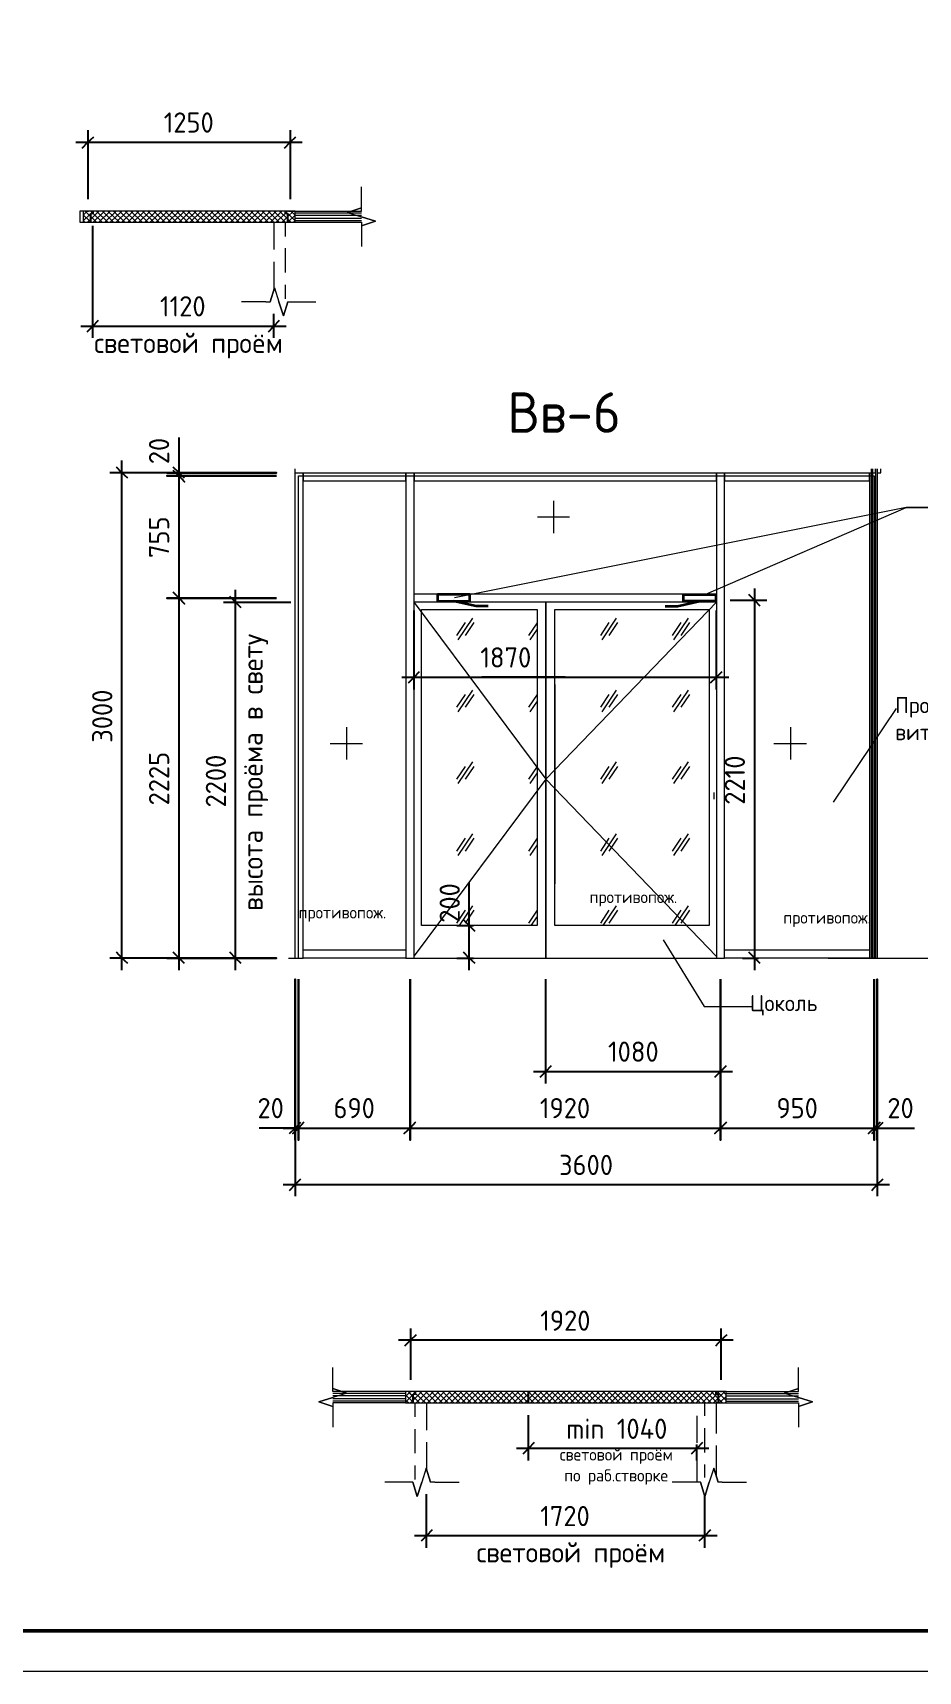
# Model space of a CAD drawing. Header units: millimetres. Extents: x -11345 to 411485, y -9810 to 73012.
# Drawn here: x -1930.7 to -1821.2, y 70053.3 to 70255.9 of the extents above; entities that cross this region are included whole.
import ezdxf

# ---------------------------------------------------------------- set-up
doc = ezdxf.new("R2010")
doc.units = ezdxf.units.MM
for name, color, linetype in [('PDF _Аннотация', 7, 'Continuous'), ('PDF _Витраж', 7, 'Continuous'), ('PDF _Двери', 7, 'Continuous'), ('PDF _Линии', 7, 'Continuous'), ('PDF _Основная надпись', 7, 'Continuous'), ('PDF _Отметки', 7, 'Continuous'), ('PDF _Размеры-50', 7, 'Continuous'), ('PDF _Стены внутренние', 7, 'Continuous'), ('PDF _Стены наружные', 7, 'Continuous'), ('PDF _Стены отделка', 7, 'Continuous'), ('PDF _Стены штриховка', 7, 'Continuous'), ('PDF _Текст', 7, 'Continuous'), ('PDF _Узлы', 7, 'Continuous')]:
    doc.layers.add(name, color=color, linetype=linetype)
doc.layers.add('Стены штриховка', color=7, linetype='Continuous', lineweight=9)
doc.styles.add('MtXpl_GOST_Common', font='GOST_Common.ttf')
doc.styles.add('PDF GOST Common', font='GOST_Common.ttf')

msp = doc.modelspace()

# ---------------------------------------------------------------- linework, layer by layer
at = {"layer": 'PDF _Аннотация', "lineweight": 20}
for points in [[(-1890.02634, 70233.88727), (-1890.02634, 70236.89291)], [(-1891.762, 70233.71793), (-1890.02634, 70234.26826), (-1891.762, 70233.71793), (-1890.02634, 70233.1676), (-1888.29069, 70232.61727), (-1890.02634, 70232.06694), (-1888.29069, 70232.61727), (-1890.02634, 70233.1676)], [(-1890.02634, 70232.49027), (-1890.02634, 70229.48463)], [(-1900.77895, 70224.40466), (-1901.32928, 70222.669), (-1900.77895, 70224.40466), (-1900.22862, 70222.669), (-1899.67829, 70220.93334), (-1899.12796, 70222.669), (-1899.67829, 70220.93334), (-1900.22862, 70222.669)], [(-1901.83727, 70222.669), (-1904.84292, 70222.669)], [(-1898.66229, 70222.669), (-1895.65664, 70222.669)], [(-1893.58232, 70087.83815), (-1893.58232, 70090.8438)], [(-1835.967, 70087.83815), (-1835.967, 70090.8438)], [(-1891.84667, 70087.66882), (-1893.58232, 70088.21915), (-1891.84667, 70087.66882), (-1893.58232, 70087.11849), (-1895.31798, 70086.56816), (-1893.58232, 70086.01783), (-1895.31798, 70086.56816), (-1893.58232, 70087.11849)], [(-1837.70266, 70087.66882), (-1835.967, 70088.21915), (-1837.70266, 70087.66882), (-1835.967, 70087.11849), (-1834.23135, 70086.56816), (-1835.967, 70086.01783), (-1834.23135, 70086.56816), (-1835.967, 70087.11849)], [(-1893.58232, 70086.44116), (-1893.58232, 70083.43551)], [(-1835.967, 70086.44116), (-1835.967, 70083.43551)], [(-1882.02539, 70078.35554), (-1881.47506, 70076.61988), (-1882.02539, 70078.35554), (-1882.57572, 70076.61988), (-1883.12605, 70074.88423), (-1883.67638, 70076.61988), (-1883.12605, 70074.88423), (-1882.57572, 70076.61988)], [(-1846.46561, 70078.35554), (-1845.91528, 70076.61988), (-1846.46561, 70078.35554), (-1847.01594, 70076.61988), (-1847.56627, 70074.88423), (-1848.1166, 70076.61988), (-1847.56627, 70074.88423), (-1847.01594, 70076.61988)], [(-1884.18438, 70076.61988), (-1887.1477, 70076.61988)], [(-1880.96707, 70076.61988), (-1877.96142, 70076.61988)], [(-1848.58226, 70076.61988), (-1851.58791, 70076.61988)], [(-1845.40728, 70076.61988), (-1842.40163, 70076.61988)]]:
    msp.add_lwpolyline(points, dxfattribs=at)
at = {"layer": 'PDF _Аннотация', "lineweight": 9}
for points in [[(-1847.43927, 70186.47422), (-1822.67442, 70197.22682), (-1817.50978, 70197.22682), (-1822.67442, 70197.22682), (-1878.51175, 70186.05089)], [(-1831.64903, 70160.77804), (-1823.85974, 70172.33497)], [(-1852.7309, 70143.71781), (-1847.65093, 70135.46286), (-1841.76664, 70135.46286)]]:
    msp.add_lwpolyline(points, dxfattribs=at)
at = {"layer": 'PDF _Витраж', "lineweight": 9}
for points in [[(-1898.23896, 70141.47416), (-1897.22297, 70141.47416), (-1897.22297, 70186.00856), (-1897.22297, 70201.50246), (-1897.22297, 70200.5288), (-1884.52304, 70200.5288), (-1884.52304, 70201.50246), (-1884.52304, 70186.00856), (-1884.52304, 70141.47416), (-1883.50705, 70141.47416), (-1883.50705, 70186.00856), (-1883.50705, 70201.50246), (-1883.50705, 70200.5288), (-1846.12694, 70200.5288), (-1846.12694, 70201.50246), (-1846.12694, 70186.00856), (-1846.12694, 70141.47416), (-1845.11095, 70141.47416), (-1845.11095, 70186.00856), (-1845.11095, 70201.50246), (-1845.11095, 70200.5288), (-1827.20406, 70200.5288), (-1827.20406, 70201.50246), (-1827.20406, 70186.00856), (-1827.20406, 70141.47416), (-1826.99239, 70141.47416)], [(-1826.44206, 70141.47416), (-1826.78073, 70141.47416)]]:
    msp.add_lwpolyline(points, dxfattribs=at)
for points in [[(-1846.12694, 70186.51655), (-1846.12694, 70185.50056), (-1883.50705, 70185.50056), (-1883.50705, 70186.51655)], [(-1897.22297, 70141.47416), (-1897.22297, 70142.49015), (-1884.52304, 70142.49015), (-1884.52304, 70141.47416)], [(-1845.11095, 70141.47416), (-1845.11095, 70142.49015), (-1827.20406, 70142.49015), (-1827.20406, 70141.47416)]]:
    msp.add_lwpolyline(points, close=True, dxfattribs=at)
at = {"layer": 'PDF _Двери', "lineweight": 9}
for points in [[(-1883.50705, 70141.47416), (-1867.20882, 70141.47416), (-1867.20882, 70185.50056), (-1867.20882, 70141.47416), (-1846.12694, 70141.47416)], [(-1883.50705, 70185.45823), (-1867.20882, 70163.61436), (-1883.50705, 70141.77049)], [(-1846.12694, 70185.50056), (-1867.20882, 70163.61436), (-1846.12694, 70141.68582)], [(-1877.19942, 70183.00291), (-1878.25775, 70181.39425)], [(-1876.31043, 70183.5109), (-1878.08842, 70180.84392)], [(-1876.1411, 70183.00291), (-1877.19942, 70181.39425)], [(-1868.30948, 70182.96057), (-1869.3678, 70181.39425)], [(-1859.41953, 70183.00291), (-1860.47786, 70181.39425)], [(-1858.53053, 70183.5109), (-1860.30852, 70180.84392)], [(-1858.3612, 70183.00291), (-1859.41953, 70181.39425)], [(-1850.52958, 70183.00291), (-1851.58791, 70181.39425)], [(-1849.64059, 70183.5109), (-1851.41858, 70180.84392)], [(-1849.47126, 70183.00291), (-1850.52958, 70181.39425)], [(-1868.30948, 70182.15625), (-1869.19847, 70180.84392)], [(-1876.31043, 70174.62096), (-1878.08842, 70171.95397)], [(-1858.53053, 70174.62096), (-1860.30852, 70171.95397)], [(-1849.64059, 70174.62096), (-1851.41858, 70171.95397)], [(-1877.19942, 70174.07063), (-1878.25775, 70172.5043)], [(-1876.1411, 70174.07063), (-1877.19942, 70172.5043)], [(-1868.30948, 70174.07063), (-1869.3678, 70172.5043)], [(-1868.30948, 70173.2663), (-1869.19847, 70171.95397)], [(-1859.41953, 70174.07063), (-1860.47786, 70172.5043)], [(-1858.3612, 70174.07063), (-1859.41953, 70172.5043)], [(-1850.52958, 70174.07063), (-1851.58791, 70172.5043)], [(-1849.47126, 70174.07063), (-1850.52958, 70172.5043)], [(-1877.19942, 70165.18068), (-1878.25775, 70163.61436)], [(-1876.31043, 70165.73101), (-1878.08842, 70163.06403)], [(-1876.1411, 70165.18068), (-1877.19942, 70163.61436)], [(-1868.30948, 70165.18068), (-1869.3678, 70163.61436)], [(-1868.30948, 70164.37635), (-1869.19847, 70163.06403)], [(-1859.41953, 70165.18068), (-1860.47786, 70163.61436)], [(-1858.53053, 70165.73101), (-1860.30852, 70163.06403)], [(-1858.3612, 70165.18068), (-1859.41953, 70163.61436)], [(-1850.52958, 70165.18068), (-1851.58791, 70163.61436)], [(-1849.64059, 70165.73101), (-1851.41858, 70163.06403)], [(-1849.47126, 70165.18068), (-1850.52958, 70163.61436)], [(-1877.19942, 70156.29074), (-1878.25775, 70154.68208)], [(-1876.31043, 70156.84107), (-1878.08842, 70154.17408)], [(-1876.1411, 70156.29074), (-1877.19942, 70154.68208)], [(-1868.30948, 70156.29074), (-1869.3678, 70154.68208)], [(-1859.41953, 70156.29074), (-1860.47786, 70154.68208)], [(-1858.53053, 70156.84107), (-1860.30852, 70154.17408)], [(-1858.3612, 70156.29074), (-1859.41953, 70154.68208)], [(-1850.52958, 70156.29074), (-1851.58791, 70154.68208)], [(-1849.64059, 70156.84107), (-1851.41858, 70154.17408)], [(-1849.47126, 70156.29074), (-1850.52958, 70154.68208)], [(-1868.30948, 70155.48641), (-1869.19847, 70154.17408)], [(-1877.19942, 70147.40079), (-1878.25775, 70145.79213)], [(-1876.31043, 70147.95112), (-1877.96142, 70145.4958)], [(-1876.1411, 70147.40079), (-1877.19942, 70145.79213)], [(-1868.30948, 70147.40079), (-1869.3678, 70145.79213)], [(-1868.30948, 70146.59646), (-1869.07147, 70145.4958)], [(-1859.41953, 70147.40079), (-1860.47786, 70145.79213)], [(-1858.53053, 70147.95112), (-1860.18152, 70145.4958)], [(-1858.3612, 70147.40079), (-1859.41953, 70145.79213)], [(-1850.52958, 70147.40079), (-1851.58791, 70145.79213)], [(-1849.64059, 70147.95112), (-1851.29158, 70145.4958)], [(-1849.47126, 70147.40079), (-1850.52958, 70145.79213)]]:
    msp.add_lwpolyline(points, dxfattribs=at)
for points in [[(-1882.61806, 70184.61156), (-1868.30948, 70184.61156), (-1868.30948, 70145.4958), (-1882.61806, 70145.4958)], [(-1866.10816, 70184.61156), (-1847.01594, 70184.61156), (-1847.01594, 70145.4958), (-1866.10816, 70145.4958)]]:
    msp.add_lwpolyline(points, close=True, dxfattribs=at)
at = {"layer": 'PDF _Линии', "lineweight": 20}
for points in [[(-1924.44314, 70233.88727), (-1924.86647, 70233.88727), (-1924.86647, 70232.49027), (-1924.44314, 70232.49027)], [(-1923.85047, 70233.88727), (-1923.85047, 70233.8026)], [(-1899.04329, 70233.88727), (-1890.02634, 70233.88727)], [(-1898.83162, 70233.88727), (-1898.83162, 70233.8026)], [(-1898.23896, 70233.6756), (-1890.02634, 70233.6756)], [(-1898.23896, 70233.37927), (-1890.02634, 70233.37927)], [(-1900.86361, 70232.49027), (-1900.86361, 70229.14596)], [(-1899.42429, 70230.75462), (-1899.42429, 70232.49027)], [(-1899.04329, 70232.49027), (-1890.02634, 70232.49027)], [(-1898.23896, 70232.99827), (-1890.02634, 70232.99827)], [(-1898.23896, 70232.70194), (-1890.02634, 70232.70194)], [(-1899.42429, 70226.26731), (-1899.42429, 70229.27296)], [(-1900.86361, 70227.62197), (-1900.86361, 70224.27766)], [(-1899.42429, 70223.00767), (-1899.42429, 70224.74332)], [(-1884.56538, 70087.83815), (-1893.58232, 70087.83815)], [(-1884.56538, 70087.62648), (-1893.58232, 70087.62648)], [(-1884.56538, 70087.33015), (-1893.58232, 70087.33015)], [(-1883.97271, 70087.83815), (-1883.97271, 70087.75348)], [(-1845.57661, 70087.83815), (-1845.57661, 70087.75348)], [(-1844.94162, 70087.83815), (-1835.967, 70087.83815)], [(-1844.94162, 70087.62648), (-1835.967, 70087.62648)], [(-1844.94162, 70087.33015), (-1835.967, 70087.33015)], [(-1884.56538, 70086.94915), (-1893.58232, 70086.94915)], [(-1884.56538, 70086.65282), (-1893.58232, 70086.65282)], [(-1884.56538, 70086.44116), (-1893.58232, 70086.44116)], [(-1883.38005, 70084.7055), (-1883.38005, 70086.44116)], [(-1881.98306, 70086.44116), (-1881.98306, 70083.05451)], [(-1847.56627, 70084.8325), (-1847.56627, 70086.44116)], [(-1846.16928, 70086.44116), (-1846.16928, 70082.67351)], [(-1844.94162, 70086.94915), (-1835.967, 70086.94915)], [(-1844.94162, 70086.65282), (-1835.967, 70086.65282)], [(-1844.94162, 70086.44116), (-1835.967, 70086.44116)], [(-1883.38005, 70080.2182), (-1883.38005, 70083.18151)], [(-1848.53993, 70084.8325), (-1848.53993, 70081.48819)], [(-1847.56627, 70080.30286), (-1847.56627, 70083.30851)], [(-1881.98306, 70081.57285), (-1881.98306, 70078.18621)], [(-1846.16928, 70081.19186), (-1846.16928, 70077.46655)], [(-1848.53993, 70080.00653), (-1848.53993, 70076.61988)], [(-1883.38005, 70076.95855), (-1883.38005, 70078.6942)], [(-1847.56627, 70077.21255), (-1847.56627, 70078.8212)]]:
    msp.add_lwpolyline(points, dxfattribs=at)
at = {"layer": 'PDF _Линии', "lineweight": 9}
for points in [[(-1923.55414, 70232.49027), (-1923.55414, 70233.59093), (-1923.25781, 70233.59093), (-1923.25781, 70233.88727), (-1924.44314, 70233.88727), (-1924.44314, 70232.49027)], [(-1899.17029, 70232.49027), (-1899.17029, 70233.5486), (-1899.46662, 70233.5486), (-1899.46662, 70233.88727), (-1923.21548, 70233.88727), (-1923.21548, 70233.5486), (-1923.51181, 70233.5486), (-1923.51181, 70232.49027)], [(-1899.12796, 70232.49027), (-1898.23896, 70232.49027), (-1898.23896, 70233.88727), (-1899.42429, 70233.88727), (-1899.42429, 70233.59093), (-1899.12796, 70233.59093)], [(-1883.67638, 70086.44116), (-1883.67638, 70087.54182), (-1883.38005, 70087.54182), (-1883.38005, 70087.83815), (-1884.56538, 70087.83815), (-1884.56538, 70086.44116)], [(-1869.41014, 70087.83815), (-1883.33772, 70087.83815), (-1883.33772, 70087.49948), (-1883.63405, 70087.49948), (-1883.63405, 70086.44116), (-1869.41014, 70086.44116)], [(-1869.3678, 70086.44116), (-1845.91528, 70086.44116), (-1845.91528, 70087.49948), (-1846.21161, 70087.49948), (-1846.21161, 70087.83815), (-1869.3678, 70087.83815)], [(-1845.87294, 70086.44116), (-1844.94162, 70086.44116), (-1844.94162, 70087.83815), (-1846.16928, 70087.83815), (-1846.16928, 70087.54182), (-1845.87294, 70087.54182)]]:
    msp.add_lwpolyline(points, close=True, dxfattribs=at)
for points in [[(-1897.81563, 70141.47416), (-1897.81563, 70201.12146), (-1826.61139, 70201.12146), (-1826.61139, 70141.47416)], [(-1866.27749, 70198.03115), (-1866.27749, 70194.05184)], [(-1868.26714, 70196.04149), (-1864.28783, 70196.04149)], [(-1866.10816, 70175.29829), (-1866.10816, 70150.66044)], [(-1891.889, 70170.04899), (-1891.889, 70166.02734)], [(-1836.983, 70170.04899), (-1836.983, 70166.02734)], [(-1893.87865, 70168.017), (-1889.89935, 70168.017)], [(-1839.01499, 70168.017), (-1834.99334, 70168.017)], [(-1846.42327, 70161.11671), (-1846.42327, 70161.96337)]]:
    msp.add_lwpolyline(points, dxfattribs=at)
at = {"layer": 'PDF _Линии', "lineweight": 35}
for points in [[(-1880.6284, 70186.43189), (-1880.6284, 70185.62756), (-1876.60676, 70185.62756), (-1876.60676, 70186.43189)], [(-1846.21161, 70186.43189), (-1846.21161, 70185.62756), (-1850.19092, 70185.62756), (-1850.19092, 70186.43189)]]:
    msp.add_lwpolyline(points, close=True, dxfattribs=at)
for points in [[(-1874.36311, 70184.99256), (-1875.84476, 70184.99256), (-1878.63875, 70185.62756)], [(-1852.4769, 70184.99256), (-1850.95291, 70184.99256), (-1848.20126, 70185.62756)]]:
    msp.add_lwpolyline(points, dxfattribs=at)
at = {"layer": 'PDF _Основная надпись', "lineweight": 20}
msp.add_lwpolyline([(-2097.11976, 70053.25202), (-1503.18668, 70053.25202), (-1503.18668, 70473.19615), (-2097.11976, 70473.19615)], close=True, dxfattribs=at)
at = {"layer": 'PDF _Основная надпись', "lineweight": 50}
msp.add_lwpolyline([(-1508.18199, 70058.24733), (-1508.18199, 70468.20085), (-2077.13855, 70468.20085), (-2077.13855, 70058.24733)], close=True, dxfattribs=at)
at = {"layer": 'PDF _Отметки', "lineweight": 20}
msp.add_lwpolyline([(-1832.32636, 70141.47416), (-1823.64808, 70141.47416), (-1816.66312, 70141.47416)], dxfattribs=at)
at = {"layer": 'PDF _Размеры-50'}
for points in [[(-1923.85047, 70243.87787), (-1923.85047, 70242.39621), (-1923.85047, 70235.36892)], [(-1898.83162, 70243.87787), (-1898.83162, 70242.39621), (-1898.83162, 70235.36892)], [(-1925.33213, 70242.39621), (-1897.34997, 70242.39621)], [(-1924.57014, 70241.67655), (-1923.85047, 70242.39621), (-1923.13081, 70243.07354)], [(-1899.55129, 70241.67655), (-1898.83162, 70242.39621), (-1898.1543, 70243.07354)], [(-1923.25781, 70218.18169), (-1923.25781, 70219.66335), (-1923.25781, 70232.06694)], [(-1900.86361, 70218.18169), (-1900.86361, 70219.66335), (-1900.86361, 70221.18734)], [(-1924.73947, 70219.66335), (-1899.33962, 70219.66335)], [(-1923.93514, 70218.94369), (-1923.25781, 70219.66335), (-1922.53815, 70220.38301)], [(-1901.54094, 70218.94369), (-1900.86361, 70219.66335), (-1900.14395, 70220.38301)], [(-1912.58987, 70201.33313), (-1912.58987, 70202.77245), (-1912.58987, 70205.86277)], [(-1919.6595, 70139.9925), (-1919.6595, 70203.02645)], [(-1912.58987, 70139.9925), (-1912.58987, 70186.00856), (-1912.58987, 70201.12146), (-1912.58987, 70203.02645)], [(-1914.11387, 70201.50246), (-1912.58987, 70201.50246), (-1900.52495, 70201.50246), (-1919.6595, 70201.50246), (-1921.14116, 70201.50246)], [(-1918.93984, 70200.82513), (-1919.6595, 70201.50246), (-1920.33683, 70202.22212)], [(-1911.91255, 70200.82513), (-1912.58987, 70201.50246), (-1913.30954, 70202.22212)], [(-1905.60492, 70139.9925), (-1905.60492, 70187.02455)], [(-1841.38564, 70139.9925), (-1841.38564, 70187.19388)], [(-1907.08657, 70185.50056), (-1905.60492, 70185.50056), (-1898.74696, 70185.50056)], [(-1904.88525, 70184.7809), (-1905.60492, 70185.50056), (-1906.32458, 70186.22022)], [(-1883.50705, 70174.70562), (-1883.50705, 70176.22961), (-1883.50705, 70184.48456)], [(-1846.12694, 70174.70562), (-1846.12694, 70176.22961), (-1846.12694, 70184.48456)], [(-1839.90398, 70185.71222), (-1841.38564, 70185.71222), (-1844.43362, 70185.71222)], [(-1840.70831, 70184.99256), (-1841.38564, 70185.71222), (-1842.1053, 70186.43189)], [(-1884.22671, 70175.50995), (-1883.50705, 70176.22961), (-1882.82972, 70176.90694)], [(-1846.84661, 70175.50995), (-1846.12694, 70176.22961), (-1845.40728, 70176.90694)], [(-1885.03104, 70176.22961), (-1844.60295, 70176.22961)], [(-1864.83816, 70176.22961), (-1869.28314, 70176.22961), (-1875.1251, 70176.22961)], [(-1876.69143, 70143.50615), (-1876.69143, 70146.04613), (-1876.69143, 70150.78744)], [(-1875.97176, 70144.77614), (-1876.69143, 70145.4958), (-1877.41109, 70146.21546)], [(-1876.69143, 70139.9925), (-1876.69143, 70146.97746)], [(-1878.21542, 70145.4958), (-1876.69143, 70145.4958), (-1876.18343, 70145.4958)], [(-1918.93984, 70140.79683), (-1919.6595, 70141.47416), (-1920.33683, 70142.19382)], [(-1911.91255, 70140.79683), (-1912.58987, 70141.47416), (-1913.30954, 70142.19382)], [(-1904.88525, 70140.79683), (-1905.60492, 70141.47416), (-1906.32458, 70142.19382)], [(-1875.97176, 70140.79683), (-1876.69143, 70141.47416), (-1877.41109, 70142.19382)], [(-1840.70831, 70140.79683), (-1841.38564, 70141.47416), (-1842.1053, 70142.19382)], [(-1914.11387, 70141.47416), (-1912.58987, 70141.47416), (-1900.52495, 70141.47416), (-1919.6595, 70141.47416), (-1921.14116, 70141.47416)], [(-1907.08657, 70141.47416), (-1905.60492, 70141.47416), (-1900.52495, 70141.47416)], [(-1878.21542, 70141.47416), (-1876.69143, 70141.47416), (-1876.18343, 70141.47416)], [(-1842.90963, 70141.47416), (-1841.38564, 70141.47416), (-1840.91997, 70141.47416)], [(-1898.23896, 70118.95296), (-1898.23896, 70120.43462), (-1898.23896, 70138.84951), (-1898.23896, 70113.44966), (-1898.23896, 70112.01034)], [(-1867.20882, 70125.93792), (-1867.20882, 70127.46191), (-1867.20882, 70138.84951)], [(-1845.61895, 70125.93792), (-1845.61895, 70127.46191), (-1845.61895, 70138.84951)], [(-1826.2304, 70118.95296), (-1826.2304, 70120.43462), (-1826.2304, 70138.84951), (-1826.2304, 70113.44966), (-1826.2304, 70112.01034)], [(-1867.92848, 70126.74225), (-1867.20882, 70127.46191), (-1866.53149, 70128.18157)], [(-1846.33861, 70126.74225), (-1845.61895, 70127.46191), (-1844.89928, 70128.18157)], [(-1868.73281, 70127.46191), (-1844.13729, 70127.46191)], [(-1898.0273, 70120.43462), (-1899.50895, 70120.43462), (-1902.68393, 70120.43462)], [(-1899.72062, 70120.43462), (-1897.81563, 70120.43462), (-1884.01505, 70120.43462), (-1845.61895, 70120.43462), (-1826.61139, 70120.43462), (-1824.70641, 70120.43462)], [(-1898.91629, 70119.75729), (-1898.23896, 70120.43462), (-1897.5193, 70121.15428)], [(-1826.90773, 70119.75729), (-1826.2304, 70120.43462), (-1825.51073, 70121.15428)], [(-1826.39973, 70120.43462), (-1824.74874, 70120.43462), (-1821.61609, 70120.43462)], [(-1898.91629, 70112.73), (-1898.23896, 70113.44966), (-1897.5193, 70114.16932)], [(-1826.90773, 70112.73), (-1826.2304, 70113.44966), (-1825.51073, 70114.16932)], [(-1899.72062, 70113.44966), (-1824.70641, 70113.44966)], [(-1883.97271, 70095.66977), (-1883.97271, 70094.18811), (-1883.97271, 70089.31981)], [(-1845.57661, 70095.66977), (-1845.57661, 70094.18811), (-1845.57661, 70089.31981)], [(-1844.05262, 70094.18811), (-1885.45437, 70094.18811)], [(-1883.25305, 70094.86544), (-1883.97271, 70094.18811), (-1884.69238, 70093.46845)], [(-1844.85695, 70094.86544), (-1845.57661, 70094.18811), (-1846.25394, 70093.46845)], [(-1869.3678, 70079.3292), (-1869.3678, 70080.81086), (-1869.3678, 70084.91717)], [(-1868.64814, 70081.53052), (-1869.3678, 70080.81086), (-1870.08747, 70080.0912)], [(-1847.8626, 70081.53052), (-1848.53993, 70080.81086), (-1849.25959, 70080.0912)], [(-1848.53993, 70079.3292), (-1848.53993, 70080.81086), (-1848.53993, 70081.31886)], [(-1847.05827, 70080.81086), (-1870.84946, 70080.81086)], [(-1881.98306, 70068.53427), (-1881.98306, 70070.01592), (-1881.98306, 70075.13823)], [(-1847.56627, 70068.53427), (-1847.56627, 70070.01592), (-1847.56627, 70075.13823)], [(-1846.04228, 70070.01592), (-1883.46472, 70070.01592)], [(-1881.2634, 70070.73559), (-1881.98306, 70070.01592), (-1882.66039, 70069.33859)], [(-1846.84661, 70070.73559), (-1847.56627, 70070.01592), (-1848.28593, 70069.33859)]]:
    msp.add_lwpolyline(points, dxfattribs=at)
for points in [[(-1900.52495, 70201.12146), (-1912.58987, 70201.12146), (-1914.11387, 70201.12146), (-1912.58987, 70201.12146)], [(-1913.30954, 70201.79879), (-1912.58987, 70201.12146), (-1911.91255, 70200.4018), (-1912.58987, 70201.12146)], [(-1913.30954, 70186.72822), (-1912.58987, 70186.00856), (-1911.91255, 70185.28889), (-1912.58987, 70186.00856)], [(-1900.52495, 70186.00856), (-1912.58987, 70186.00856), (-1914.11387, 70186.00856), (-1912.58987, 70186.00856)], [(-1897.81563, 70138.84951), (-1897.81563, 70120.43462), (-1897.81563, 70118.95296), (-1897.81563, 70120.43462)], [(-1884.01505, 70138.84951), (-1884.01505, 70120.43462), (-1884.01505, 70118.95296), (-1884.01505, 70120.43462)], [(-1845.61895, 70138.84951), (-1845.61895, 70120.43462), (-1845.61895, 70118.95296), (-1845.61895, 70120.43462)], [(-1826.61139, 70138.84951), (-1826.61139, 70120.43462), (-1826.61139, 70118.95296), (-1826.61139, 70120.43462)], [(-1897.1383, 70121.15428), (-1897.81563, 70120.43462), (-1898.53529, 70119.75729), (-1897.81563, 70120.43462)], [(-1883.33772, 70121.15428), (-1884.01505, 70120.43462), (-1884.73471, 70119.75729), (-1884.01505, 70120.43462)], [(-1844.89928, 70121.15428), (-1845.61895, 70120.43462), (-1846.33861, 70119.75729), (-1845.61895, 70120.43462)], [(-1825.89173, 70121.15428), (-1826.61139, 70120.43462), (-1827.33106, 70119.75729), (-1826.61139, 70120.43462)]]:
    msp.add_lwpolyline(points, close=True, dxfattribs=at)
at = {"layer": 'PDF _Стены внутренние', "lineweight": 20}
for points in [[(-1899.04329, 70141.47416), (-1898.23896, 70141.47416), (-1898.23896, 70202.01046)], [(-1826.18806, 70201.50246), (-1825.80707, 70201.50246), (-1825.80707, 70202.01046)]]:
    msp.add_lwpolyline(points, dxfattribs=at)
at = {"layer": 'PDF _Стены наружные', "lineweight": 20}
for points in [[(-1898.23896, 70201.50246), (-1826.99239, 70201.50246)], [(-1826.78073, 70201.50246), (-1826.44206, 70201.50246), (-1826.44206, 70202.01046)]]:
    msp.add_lwpolyline(points, dxfattribs=at)
at = {"layer": 'PDF _Стены отделка', "lineweight": 9}
for points in [[(-1826.99239, 70202.01046), (-1826.99239, 70141.47416), (-1826.78073, 70141.47416), (-1826.78073, 70202.01046)], [(-1826.44206, 70202.01046), (-1826.44206, 70141.47416), (-1826.18806, 70141.47416), (-1826.18806, 70202.01046)]]:
    msp.add_lwpolyline(points, dxfattribs=at)
at = {"layer": 'PDF _Стены штриховка', "lineweight": 9}
msp.add_lwpolyline([(-1826.39973, 70141.47416), (-1826.39973, 70202.01046)], dxfattribs=at)
at = {"layer": 'PDF _Узлы', "lineweight": 9}
for points in [[(-1924.44314, 70233.37927), (-1923.93514, 70233.88727)], [(-1924.44314, 70232.65961), (-1923.55414, 70233.5486)], [(-1923.55414, 70232.53261), (-1924.44314, 70233.4216)], [(-1923.55414, 70233.20994), (-1924.18914, 70233.88727)], [(-1923.51181, 70232.87127), (-1922.49581, 70233.88727)], [(-1923.25781, 70233.63327), (-1923.51181, 70233.88727)], [(-1923.51181, 70233.59093), (-1923.25781, 70233.84493)], [(-1922.79215, 70232.49027), (-1923.51181, 70233.20994)], [(-1923.21548, 70232.49027), (-1921.81849, 70233.88727)], [(-1922.11482, 70232.49027), (-1923.21548, 70233.59093)], [(-1921.39515, 70232.49027), (-1922.79215, 70233.88727)], [(-1922.49581, 70232.49027), (-1921.09882, 70233.88727)], [(-1920.67549, 70232.49027), (-1922.07248, 70233.88727)], [(-1921.77615, 70232.49027), (-1920.37916, 70233.88727)], [(-1919.95583, 70232.49027), (-1921.39515, 70233.88727)], [(-1921.09882, 70232.49027), (-1919.6595, 70233.88727)], [(-1919.2785, 70232.49027), (-1920.67549, 70233.88727)], [(-1920.37916, 70232.49027), (-1918.98217, 70233.88727)], [(-1918.55884, 70232.49027), (-1919.95583, 70233.88727)], [(-1919.6595, 70232.49027), (-1918.26251, 70233.88727)], [(-1917.83918, 70232.49027), (-1919.23617, 70233.88727)], [(-1918.93984, 70232.49027), (-1917.54284, 70233.88727)], [(-1917.16185, 70232.49027), (-1918.55884, 70233.88727)], [(-1918.26251, 70232.49027), (-1916.86552, 70233.88727)], [(-1916.44218, 70232.49027), (-1917.83918, 70233.88727)], [(-1917.54284, 70232.49027), (-1916.14585, 70233.88727)], [(-1915.72252, 70232.49027), (-1917.11951, 70233.88727)], [(-1916.82318, 70232.49027), (-1915.42619, 70233.88727)], [(-1915.04519, 70232.49027), (-1916.44218, 70233.88727)], [(-1916.14585, 70232.49027), (-1914.70653, 70233.88727)], [(-1914.32553, 70232.49027), (-1915.72252, 70233.88727)], [(-1915.42619, 70232.49027), (-1914.0292, 70233.88727)], [(-1913.60587, 70232.49027), (-1915.00286, 70233.88727)], [(-1914.70653, 70232.49027), (-1913.30954, 70233.88727)], [(-1912.88621, 70232.49027), (-1914.2832, 70233.88727)], [(-1913.98687, 70232.49027), (-1912.58987, 70233.88727)], [(-1912.20888, 70232.49027), (-1913.60587, 70233.88727)], [(-1913.30954, 70232.49027), (-1911.91255, 70233.88727)], [(-1911.48921, 70232.49027), (-1912.88621, 70233.88727)], [(-1912.58987, 70232.49027), (-1911.19288, 70233.88727)], [(-1910.76955, 70232.49027), (-1912.16654, 70233.88727)], [(-1911.87021, 70232.49027), (-1910.47322, 70233.88727)], [(-1910.09222, 70232.49027), (-1911.48921, 70233.88727)], [(-1911.19288, 70232.49027), (-1909.79589, 70233.88727)], [(-1909.37256, 70232.49027), (-1910.76955, 70233.88727)], [(-1910.47322, 70232.49027), (-1909.07623, 70233.88727)], [(-1908.6529, 70232.49027), (-1910.04989, 70233.88727)], [(-1909.75356, 70232.49027), (-1908.35657, 70233.88727)], [(-1907.93324, 70232.49027), (-1909.37256, 70233.88727)], [(-1909.07623, 70232.49027), (-1907.6369, 70233.88727)], [(-1907.25591, 70232.49027), (-1908.6529, 70233.88727)], [(-1908.35657, 70232.49027), (-1906.95958, 70233.88727)], [(-1906.53624, 70232.49027), (-1907.93324, 70233.88727)], [(-1907.6369, 70232.49027), (-1906.23991, 70233.88727)], [(-1905.81658, 70232.49027), (-1907.21357, 70233.88727)], [(-1906.91724, 70232.49027), (-1905.52025, 70233.88727)], [(-1905.13925, 70232.49027), (-1906.53624, 70233.88727)], [(-1906.23991, 70232.49027), (-1904.84292, 70233.88727)], [(-1904.41959, 70232.49027), (-1905.81658, 70233.88727)], [(-1905.52025, 70232.49027), (-1904.12326, 70233.88727)], [(-1903.69993, 70232.49027), (-1905.09692, 70233.88727)], [(-1904.80059, 70232.49027), (-1903.4036, 70233.88727)], [(-1903.0226, 70232.49027), (-1904.41959, 70233.88727)], [(-1904.12326, 70232.49027), (-1902.72627, 70233.88727)], [(-1902.30294, 70232.49027), (-1903.69993, 70233.88727)], [(-1903.4036, 70232.49027), (-1902.00661, 70233.88727)], [(-1901.58327, 70232.49027), (-1902.98027, 70233.88727)], [(-1902.68393, 70232.49027), (-1901.28694, 70233.88727)], [(-1900.86361, 70232.49027), (-1902.30294, 70233.88727)], [(-1901.96427, 70232.49027), (-1900.56728, 70233.88727)], [(-1900.18628, 70232.49027), (-1901.58327, 70233.88727)], [(-1901.28694, 70232.49027), (-1899.88995, 70233.88727)], [(-1899.46662, 70232.49027), (-1900.86361, 70233.88727)], [(-1900.56728, 70232.49027), (-1899.46662, 70233.59093)], [(-1899.17029, 70232.91361), (-1900.14395, 70233.88727)], [(-1899.84762, 70232.49027), (-1899.17029, 70233.1676)], [(-1899.42429, 70233.63327), (-1899.17029, 70233.88727)], [(-1899.17029, 70233.59093), (-1899.42429, 70233.88727)], [(-1899.12796, 70233.20994), (-1898.45063, 70233.88727)], [(-1899.12796, 70232.49027), (-1898.23896, 70233.37927), (-1898.74696, 70233.88727)], [(-1898.23896, 70232.65961), (-1899.12796, 70233.59093)], [(-1924.23147, 70232.49027), (-1924.44314, 70232.70194)], [(-1923.89281, 70232.49027), (-1923.55414, 70232.82894)], [(-1898.74696, 70232.49027), (-1899.12796, 70232.87127)], [(-1898.45063, 70232.49027), (-1898.23896, 70232.70194)], [(-1884.56538, 70087.24549), (-1883.97271, 70087.83815)], [(-1884.56538, 70086.52582), (-1883.67638, 70087.45715)], [(-1883.67638, 70086.56816), (-1884.56538, 70087.45715)], [(-1883.67638, 70087.24549), (-1884.22671, 70087.83815)], [(-1883.63405, 70086.77982), (-1882.57572, 70087.83815)], [(-1883.63405, 70087.49948), (-1883.63405, 70087.49948)], [(-1882.82972, 70086.44116), (-1883.63405, 70087.24549)], [(-1883.59172, 70087.54182), (-1883.38005, 70087.75348)], [(-1883.38005, 70087.66882), (-1883.50705, 70087.83815)], [(-1883.33772, 70087.79582), (-1883.29539, 70087.83815)], [(-1882.11006, 70086.44116), (-1883.33772, 70087.62648)], [(-1883.25305, 70086.44116), (-1881.85606, 70087.83815)], [(-1881.43273, 70086.44116), (-1882.82972, 70087.83815)], [(-1882.57572, 70086.44116), (-1881.1364, 70087.83815)], [(-1880.71307, 70086.44116), (-1882.11006, 70087.83815)], [(-1881.85606, 70086.44116), (-1880.45907, 70087.83815)], [(-1879.99341, 70086.44116), (-1881.3904, 70087.83815)], [(-1881.1364, 70086.44116), (-1879.73941, 70087.83815)], [(-1879.31608, 70086.44116), (-1880.71307, 70087.83815)], [(-1880.41674, 70086.44116), (-1879.01974, 70087.83815)], [(-1878.59641, 70086.44116), (-1879.99341, 70087.83815)], [(-1879.73941, 70086.44116), (-1878.34242, 70087.83815)], [(-1877.87675, 70086.44116), (-1879.27374, 70087.83815)], [(-1879.01974, 70086.44116), (-1877.62275, 70087.83815)], [(-1877.15709, 70086.44116), (-1878.55408, 70087.83815)], [(-1878.30008, 70086.44116), (-1876.90309, 70087.83815)], [(-1876.47976, 70086.44116), (-1877.87675, 70087.83815)], [(-1877.62275, 70086.44116), (-1876.22576, 70087.83815)], [(-1875.7601, 70086.44116), (-1877.15709, 70087.83815)], [(-1876.90309, 70086.44116), (-1875.5061, 70087.83815)], [(-1875.04044, 70086.44116), (-1876.43743, 70087.83815)], [(-1876.18343, 70086.44116), (-1874.78644, 70087.83815)], [(-1874.36311, 70086.44116), (-1875.7601, 70087.83815)], [(-1875.46377, 70086.44116), (-1874.06677, 70087.83815)], [(-1873.64344, 70086.44116), (-1875.04044, 70087.83815)], [(-1874.78644, 70086.44116), (-1873.38945, 70087.83815)], [(-1872.92378, 70086.44116), (-1874.32077, 70087.83815)], [(-1874.06677, 70086.44116), (-1872.66978, 70087.83815)], [(-1872.20412, 70086.44116), (-1873.64344, 70087.83815)], [(-1873.34711, 70086.44116), (-1871.95012, 70087.83815)], [(-1871.52679, 70086.44116), (-1872.92378, 70087.83815)], [(-1872.66978, 70086.44116), (-1871.27279, 70087.83815)], [(-1870.80713, 70086.44116), (-1872.20412, 70087.83815)], [(-1871.95012, 70086.44116), (-1870.55313, 70087.83815)], [(-1870.08747, 70086.44116), (-1871.48446, 70087.83815)], [(-1871.23046, 70086.44116), (-1869.83347, 70087.83815)], [(-1869.41014, 70086.44116), (-1870.80713, 70087.83815)], [(-1870.55313, 70086.44116), (-1869.41014, 70087.58415)], [(-1869.41014, 70087.16082), (-1870.08747, 70087.83815)], [(-1869.3678, 70087.58415), (-1869.1138, 70087.83815)], [(-1869.3678, 70086.90682), (-1868.43648, 70087.83815)], [(-1867.97081, 70086.44116), (-1869.3678, 70087.79582)], [(-1869.1138, 70086.44116), (-1867.71681, 70087.83815)], [(-1867.29348, 70086.44116), (-1868.69047, 70087.83815)], [(-1868.39414, 70086.44116), (-1866.99715, 70087.83815)], [(-1866.57382, 70086.44116), (-1867.97081, 70087.83815)], [(-1867.71681, 70086.44116), (-1866.31982, 70087.83815)], [(-1865.85416, 70086.44116), (-1867.25115, 70087.83815)], [(-1866.99715, 70086.44116), (-1865.60016, 70087.83815)], [(-1865.1345, 70086.44116), (-1866.53149, 70087.83815)], [(-1866.27749, 70086.44116), (-1864.8805, 70087.83815)], [(-1864.45717, 70086.44116), (-1865.85416, 70087.83815)], [(-1865.60016, 70086.44116), (-1864.20317, 70087.83815)], [(-1863.7375, 70086.44116), (-1865.1345, 70087.83815)], [(-1864.8805, 70086.44116), (-1863.4835, 70087.83815)], [(-1863.01784, 70086.44116), (-1864.41483, 70087.83815)], [(-1864.16083, 70086.44116), (-1862.76384, 70087.83815)], [(-1862.34051, 70086.44116), (-1863.7375, 70087.83815)], [(-1863.44117, 70086.44116), (-1862.04418, 70087.83815)], [(-1861.62085, 70086.44116), (-1863.01784, 70087.83815)], [(-1862.76384, 70086.44116), (-1861.36685, 70087.83815)], [(-1860.90119, 70086.44116), (-1862.29818, 70087.83815)], [(-1862.04418, 70086.44116), (-1860.64719, 70087.83815)], [(-1860.18152, 70086.44116), (-1861.62085, 70087.83815)], [(-1861.32452, 70086.44116), (-1859.92753, 70087.83815)], [(-1859.5042, 70086.44116), (-1860.90119, 70087.83815)], [(-1860.64719, 70086.44116), (-1859.2502, 70087.83815)], [(-1858.78453, 70086.44116), (-1860.18152, 70087.83815)], [(-1859.92753, 70086.44116), (-1858.53053, 70087.83815)], [(-1858.06487, 70086.44116), (-1859.46186, 70087.83815)], [(-1859.20786, 70086.44116), (-1857.81087, 70087.83815)], [(-1857.38754, 70086.44116), (-1858.78453, 70087.83815)], [(-1858.53053, 70086.44116), (-1857.09121, 70087.83815)], [(-1856.66788, 70086.44116), (-1858.06487, 70087.83815)], [(-1857.81087, 70086.44116), (-1856.41388, 70087.83815)], [(-1855.94822, 70086.44116), (-1857.34521, 70087.83815)], [(-1857.09121, 70086.44116), (-1855.69422, 70087.83815)], [(-1855.27089, 70086.44116), (-1856.66788, 70087.83815)], [(-1856.37155, 70086.44116), (-1854.97456, 70087.83815)], [(-1854.55123, 70086.44116), (-1855.94822, 70087.83815)], [(-1855.69422, 70086.44116), (-1854.29723, 70087.83815)], [(-1853.83156, 70086.44116), (-1855.22855, 70087.83815)], [(-1854.97456, 70086.44116), (-1853.57756, 70087.83815)], [(-1853.1119, 70086.44116), (-1854.50889, 70087.83815)], [(-1854.25489, 70086.44116), (-1852.8579, 70087.83815)], [(-1852.43457, 70086.44116), (-1853.83156, 70087.83815)], [(-1853.57756, 70086.44116), (-1852.18057, 70087.83815)], [(-1851.71491, 70086.44116), (-1853.1119, 70087.83815)], [(-1852.8579, 70086.44116), (-1851.46091, 70087.83815)], [(-1850.99525, 70086.44116), (-1852.39224, 70087.83815)], [(-1852.13824, 70086.44116), (-1850.74125, 70087.83815)], [(-1850.31792, 70086.44116), (-1851.71491, 70087.83815)], [(-1851.41858, 70086.44116), (-1850.02159, 70087.83815)], [(-1849.59826, 70086.44116), (-1850.99525, 70087.83815)], [(-1850.74125, 70086.44116), (-1849.34426, 70087.83815)], [(-1848.87859, 70086.44116), (-1850.27558, 70087.83815)], [(-1850.02159, 70086.44116), (-1848.62459, 70087.83815)], [(-1848.15893, 70086.44116), (-1849.59826, 70087.83815)], [(-1849.30192, 70086.44116), (-1847.90493, 70087.83815)], [(-1847.4816, 70086.44116), (-1848.87859, 70087.83815)], [(-1848.62459, 70086.44116), (-1847.2276, 70087.83815)], [(-1846.76194, 70086.44116), (-1848.15893, 70087.83815)], [(-1847.90493, 70086.44116), (-1846.50794, 70087.83815)], [(-1846.04228, 70086.44116), (-1847.43927, 70087.83815)], [(-1847.18527, 70086.44116), (-1846.12694, 70087.49948)], [(-1845.91528, 70086.99149), (-1846.76194, 70087.83815)], [(-1846.08461, 70087.54182), (-1845.78828, 70087.83815)], [(-1844.94162, 70086.73749), (-1846.04228, 70087.83815)], [(-1845.87294, 70087.07615), (-1845.06862, 70087.83815)], [(-1845.78828, 70086.44116), (-1844.94162, 70087.24549)], [(-1844.94162, 70087.45715), (-1845.32261, 70087.83815)], [(-1884.22671, 70086.44116), (-1884.56538, 70086.73749)], [(-1883.97271, 70086.44116), (-1883.67638, 70086.73749)], [(-1883.54938, 70086.44116), (-1883.63405, 70086.52582)], [(-1869.83347, 70086.44116), (-1869.41014, 70086.86449)], [(-1868.69047, 70086.44116), (-1869.3678, 70087.11849)], [(-1846.50794, 70086.44116), (-1845.91528, 70087.03382)], [(-1845.36495, 70086.44116), (-1845.87294, 70086.94915)], [(-1845.06862, 70086.44116), (-1844.94162, 70086.52582)]]:
    msp.add_lwpolyline(points, dxfattribs=at)
at = {"layer": 'PDF _Узлы', "lineweight": 20}
for points in [[(-1901.83727, 70222.669), (-1901.32928, 70222.669)], [(-1899.12796, 70222.669), (-1898.66229, 70222.669)], [(-1883.67638, 70076.61988), (-1884.18438, 70076.61988)], [(-1880.96707, 70076.61988), (-1881.47506, 70076.61988)], [(-1848.1166, 70076.61988), (-1848.58226, 70076.61988)], [(-1845.40728, 70076.61988), (-1845.91528, 70076.61988)]]:
    msp.add_lwpolyline(points, dxfattribs=at)
at = {"layer": 'Стены штриховка', "color": 1}
msp.add_line((-8597.61235, 70053.25202), (10799.93893, 70053.25202), dxfattribs=at)

# ---------------------------------------------------------------- texts
at = {"layer": 'PDF _Текст', "attachment_point": 4, "style": 'PDF GOST Common'}
for s, insert, char_height in [('1250', (-1914.48743, 70244.83576), 2.500421), ('1120', (-1914.95312, 70222.10198), 2.500421), ('световой проём', (-1923.0814, 70217.23347), 2.500421), ('Вв-6', (-1871.9833, 70208.95418), 5.000026), ('1870', (-1875.32774, 70178.66688), 2.501149), ('Цоколь', (-1841.96792, 70135.63396), 2.000938), ('1080', (-1859.53686, 70129.89719), 2.501149), ('20', (-1902.8877, 70122.91194), 2.501149), ('690', (-1893.48937, 70122.91194), 2.501149), ('1920', (-1867.96149, 70122.91194), 2.501149), ('950', (-1838.70815, 70122.91194), 2.501149), ('20', (-1824.99167, 70122.91194), 2.501149), ('3600', (-1865.59075, 70115.88437), 2.501149), ('1920', (-1867.91915, 70096.62164), 2.500421), ('min 1040', (-1864.70171, 70083.24384), 2.500421), ('световой проём', (-1865.50608, 70079.85801), 1.5002426), ('по раб.створке', (-1864.95573, 70077.27559), 1.5002426), ('1720', (-1867.91915, 70072.44847), 2.500421), ('световой проём', (-1875.79343, 70067.6223), 2.500421)]:
    msp.add_mtext(s, dxfattribs=dict(at, insert=insert, char_height=char_height))
at = {"layer": 'PDF _Текст', "attachment_point": 4, "rotation": 90, "style": 'PDF GOST Common'}
for s, insert, char_height in [('20', (-1915.05698, 70202.56686), 2.501149), ('755', (-1915.05698, 70190.96712), 2.501149), ('высота проёма в свету', (-1903.16089, 70147.31994), 2.5011489), ('3000', (-1922.08455, 70168.10634), 2.501149), ('2225', (-1915.05698, 70160.35907), 2.501149), ('2200', (-1908.02939, 70160.10506), 2.501149), ('2210', (-1843.84984, 70160.44374), 2.501149), ('200', (-1879.11474, 70145.83823), 2.501149)]:
    msp.add_mtext(s, dxfattribs=dict(at, insert=insert, char_height=char_height))
at = {"layer": 'PDF _Текст', "insert": (-1824.01797, 70173.76584), "char_height": 2.0009384, "width": 22.5225628, "attachment_point": 1, "style": 'MtXpl_GOST_Common'}
msp.add_mtext('Противопожарный витраж EIW15', dxfattribs=at)
at = {"layer": 'PDF _Текст', "color": 1, "char_height": 1.5006932, "attachment_point": 4, "style": 'PDF GOST Common'}
for insert in [(-1861.82295, 70148.82164), (-1897.80753, 70146.91657), (-1837.86144, 70146.28155)]:
    msp.add_mtext('противопож.', dxfattribs=dict(at, insert=insert))

doc.saveas('drawing.dxf')
